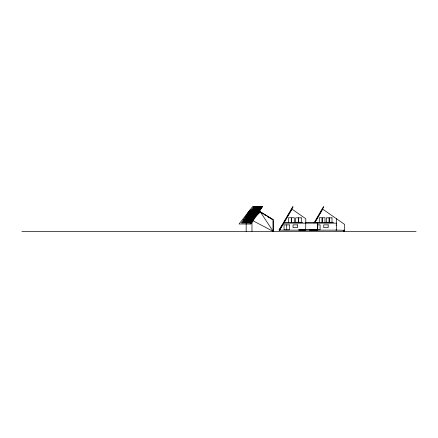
<?xml version="1.0" encoding="UTF-8"?>
<svg xmlns="http://www.w3.org/2000/svg" width="438" height="438" viewBox="0 0 438 438"><rect width="100%" height="100%" fill="white"/><g stroke="black" fill="none" stroke-linecap="round" stroke-linejoin="round"><path stroke-width="0.66" d="M309.754 230.142L336.389 230.125L336.504 218.77M314.046 222.871L323.479 206.616L323.83 206.845L314.829 222.531L322.669 209.112L344.613 224.431L344.613 230.268L336.389 230.125M282.368 225.597L291.965 209.112L305.801 218.77L305.686 230.125L279.05 230.142L292.776 206.616L293.131 206.845L279.597 230.131L282.368 225.34M279.258 229.884L282.247 224.842L282.548 224.968M280.189 228.904L279.521 230.027L279.176 229.884M281.207 227.185L282.192 225.482M259.663 210.585L262.274 206.676M253.378 206.977L251.357 209.944L252.359 209.944L254.379 206.977M254.62 206.922L252.595 209.895L253.602 209.895L255.622 206.922M255.792 206.939L253.772 209.911L254.774 209.911L256.794 206.939M256.942 206.955L254.916 209.928L255.923 209.928L257.944 206.955M258.102 206.955L256.082 209.928L257.084 209.928L259.104 206.955M259.236 206.96L257.216 209.933L258.217 209.933L260.243 206.96M260.407 206.939L258.387 209.911L259.389 209.911L261.409 206.939L253.197 206.911M250.01 223.993L261.798 206.676M247.662 213.311L249.802 210.196M256.942 214.22L259.422 211.215L273.23 219.646L273.088 219.887L267.229 216.394M255.234 217.013L260.347 211.965L273.17 231.384L273.17 219.75L259.69 211.554M285.089 222.389L302.839 222.389M315.793 222.389L333.542 222.389M305.5 222.499L317.72 222.499L317.72 230.07L298.711 230.07M283.797 223.15L336.461 223.15M314.747 229.786L320.096 229.786L320.096 224.88L317.419 224.88L317.419 229.786M298.711 229.802L317.72 229.802L317.616 229.337M21.9 231.384L416.1 231.384M335.973 225.088L336.439 225.094M335.924 229.999L336.389 230.005M305.22 229.999L305.686 230.005M252.578 220.549L273.17 231.384L273.093 220.56M309.951 229.808L310.263 230.01M309.88 229.884L310.224 230.027M279.241 229.819L279.559 230.01M263.134 213.952L259.301 211.543M264.306 214.647L266.063 215.699M259.531 211.461L260.205 212.206L259.488 211.543M344.334 230.136L344.334 231.384M343.699 230.136L343.699 231.384M324.98 222.389L324.98 217.735L322.308 217.735L322.308 222.389M321.985 222.362L321.985 217.713L319.307 217.713L319.307 222.362M317.616 223.227L317.616 229.802M294.276 222.389L294.276 217.735L291.604 217.735L291.604 222.389M291.281 222.362L291.281 217.713L288.604 217.713L288.604 222.362M286.715 224.88L286.715 229.786M251.976 221.54L251.976 231.384M246.167 223.402L246.167 231.384M262.461 206.676L250.87 223.993L239.049 223.993L252.545 206.676L262.461 206.676M243.375 219.942L241.354 222.915L242.356 222.915L244.377 219.942L243.375 219.942M245.636 216.651L243.616 219.624L244.618 219.624L246.638 216.651L245.636 216.651M247.848 213.394L245.827 216.367L246.829 216.367L248.85 213.394L247.848 213.394M250.032 210.169L248.007 213.136L249.014 213.136L251.034 210.169L250.032 210.169M244.563 219.969L242.537 222.942L243.544 222.942L245.565 219.969L244.563 219.969M246.818 216.684L244.798 219.652L245.8 219.652L247.82 216.684L246.818 216.684M249.036 213.421L247.016 216.394L248.017 216.394L250.038 213.421L249.036 213.421M251.215 210.196L249.195 213.169L250.197 213.169L252.217 210.196L251.215 210.196M245.8 219.92L243.78 222.887L244.782 222.887L246.802 219.92L245.8 219.92M248.061 216.629L246.041 219.602L247.043 219.602L249.063 216.629L248.061 216.629M250.273 213.366L248.253 216.339L249.255 216.339L251.281 213.366L250.273 213.366M252.458 210.141L250.432 213.114L251.439 213.114L253.46 210.141L252.458 210.141M246.977 219.931L244.951 222.904L245.959 222.904L247.979 219.931L246.977 219.931M253.629 210.158L251.609 213.131L252.611 213.131L254.631 210.158L253.629 210.158M249.233 216.646L247.213 219.619L248.215 219.619L250.24 216.646L249.233 216.646M251.45 213.383L249.43 216.356L250.432 216.356L252.452 213.383L251.45 213.383M248.122 219.947L246.101 222.92L247.103 222.92L249.123 219.947L248.122 219.947M250.383 216.662L248.362 219.635L249.364 219.635L251.385 216.662L250.383 216.662M252.595 213.399L250.574 216.372L251.576 216.372L253.597 213.399L252.595 213.399M254.779 210.174L252.753 213.147L253.755 213.147L255.781 210.174L254.779 210.174M249.288 219.953L247.262 222.926L248.269 222.926L250.29 219.953L249.288 219.953M255.94 210.18L253.92 213.153L254.921 213.153L256.942 210.18L255.94 210.18M251.543 216.662L249.523 219.635L250.525 219.635L252.545 216.662L251.543 216.662M253.761 213.405L251.735 216.377L252.742 216.377L254.763 213.405L253.761 213.405M250.421 219.953L248.401 222.926L249.403 222.926L251.423 219.953L250.421 219.953M252.682 216.668L250.656 219.641L251.664 219.641L253.684 216.668L252.682 216.668M254.894 213.405L252.874 216.377L253.876 216.377L255.896 213.405L254.894 213.405M257.073 210.18L255.053 213.153L256.055 213.153L258.075 210.18L257.073 210.18M251.593 219.936L249.567 222.909L250.574 222.909L252.595 219.936L251.593 219.936M253.848 216.646L251.828 219.619L252.83 219.619L254.85 216.646L253.848 216.646M256.066 213.388L254.045 216.356L255.047 216.356L257.068 213.388L256.066 213.388M258.245 210.158L256.225 213.131L257.226 213.131L259.247 210.158L258.245 210.158M298.349 217.823L295.672 217.823L295.672 222.285L298.349 222.285L298.349 217.823M301.3 217.834L298.623 217.834L298.623 222.28L301.3 222.28L301.3 217.834M329.053 217.823L326.376 217.823L326.376 222.285L329.053 222.285L329.053 217.823M332.004 217.834L329.327 217.834L329.327 222.28L332.004 222.28L332.004 217.834M289.392 224.88L284.043 224.88L284.043 229.786L289.392 229.786L289.392 224.88M297.473 224.875L293.033 224.875L293.033 227.618L297.473 227.618L297.473 224.875M328.177 224.875L323.731 224.875L323.731 227.618L328.177 227.618L328.177 224.875"/></g></svg>
